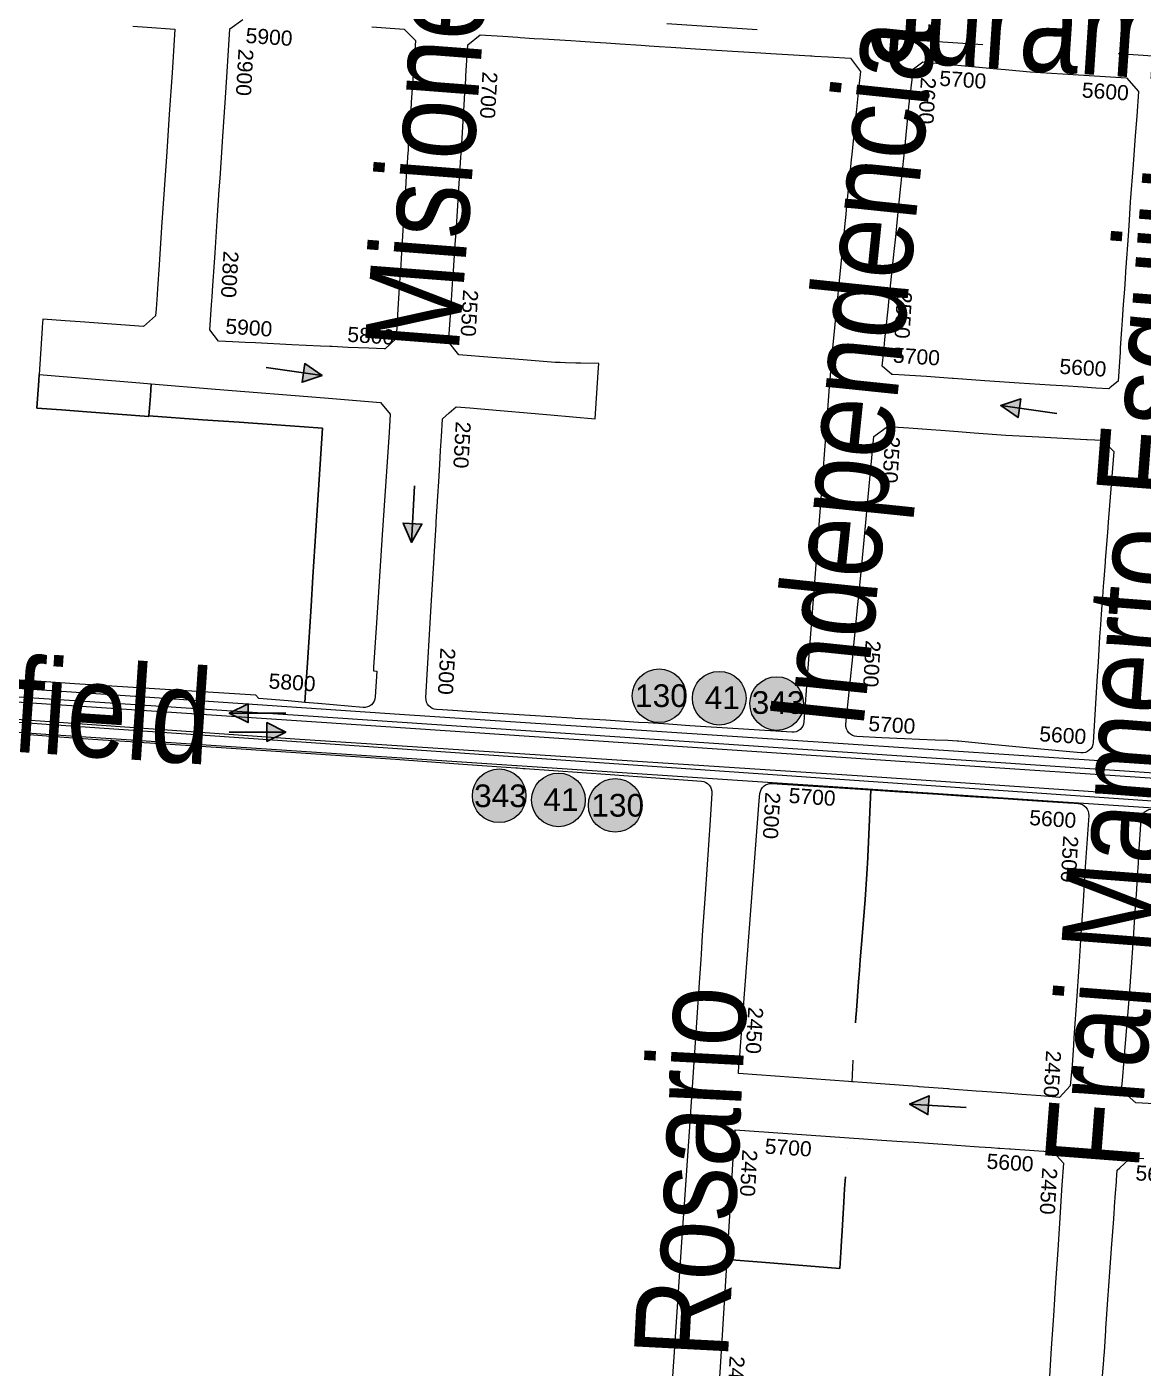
# Model space of a CAD drawing. Header units: millimetres. Extents: x 11558 to 23675, y 49449 to 61482.
# Drawn here: x 14689.2 to 14985.3, y 56111.9 to 56467.3 of the extents above; entities that cross this region are included whole.
import ezdxf

# ---------------------------------------------------------------- set-up
doc = ezdxf.new("R2010")
doc.units = ezdxf.units.MM
doc.linetypes.add('ACAD_ISO03W100', pattern=[30, 12, -18])
for name, color, linetype in [('0. plano base - nombres calles', 22, 'Continuous'), ('0. Plano Base - PLANO', 254, 'Continuous'), ('0. Plano base - sentido calles', 253, 'Continuous'), ('0.BARRIOS - DIVISIÓN', 12, 'ACAD_ISO03W100'), ('7. puesta en valor CC la lucila', 212, 'Continuous'), ('Linea 343 IDA', 55, 'Continuous'), ('Linea 343 REGRESO', 125, 'Continuous'), ('numeración', 7, 'Continuous')]:
    doc.layers.add(name, color=color, linetype=linetype)
for name, color, linetype, true_color in [('Linea 130 IDA', 7, 'Continuous', 0x26921c), ('Linea 130 REGRESO', 7, 'Continuous', 0x7a5c00), ('Linea 41 Munro', 7, 'Continuous', 0xa3a300), ('Linea 41 San Cristobal', 7, 'Continuous', 0xe67300)]:
    doc.layers.add(name, color=color, linetype=linetype, true_color=true_color)
doc.layers.get('7. puesta en valor CC la lucila').off()
doc.styles.get("Standard").update_dxf_attribs({"font": 'arial.ttf'})

# ---------------------------------------------------------------- blocks, each defined once
blk = doc.blocks.new('MANZANAS')
at = {"layer": '0. Plano Base - PLANO', "color": 0, "linetype": 'Continuous', "lineweight": 5}
for points in [[(5634184.71, 6178043.28), (5634188.22, 6178044.79), (5634195.02, 6178047.72), (5634199.66, 6178037.09), (5634204.07, 6178027.01), (5634208.07, 6178017.85), (5634212.07, 6178008.68), (5634216.08, 6177999.52), (5634220.08, 6177990.36), (5634222.65, 6177984.46), (5634223.22, 6177983.17), (5634223.28, 6177983.03), (5634224.76, 6177979.65), (5634225.49, 6177977.97), (5634223.95, 6177973.95), (5634208.51, 6177967.29), (5634204.8, 6177965.69), (5634199.37, 6177963.35), (5634200.23, 6177961.38), (5634200.25, 6177961.31), (5634200.28, 6177961.25), (5634200.32, 6177961.18), (5634205.25, 6177949.92), (5634205.28, 6177949.86), (5634205.9, 6177948.42), (5634205.94, 6177948.36), (5634208.82, 6177941.76), (5634208.85, 6177941.7), (5634214.89, 6177944.3), (5634221.06, 6177946.94), (5634236.19, 6177953.44), (5634236.14, 6177953.56), (5634249.24, 6177959.25), (5634258.17, 6177963.13), (5634261.46, 6177964.56), (5634265.01, 6177966.1), (5634278.45, 6177971.94), (5634289.45, 6177947), (5634294.4, 6177935.78), (5634297.53, 6177928.69), (5634303.63, 6177914.86), (5634305.13, 6177911.42), (5634307.83, 6177905.26), (5634303.73, 6177903.57), (5634296.56, 6177900.6), (5634295.47, 6177900.97), (5634251.36, 6177881.51), (5634240.98, 6177876.94), (5634237.84, 6177875.55)], [(5634241.05, 6178072.32), (5634248.93, 6178075.74), (5634250.31, 6178075.3), (5634252.96, 6178074.46), (5634256.15, 6178067.17), (5634259.56, 6178059.38), (5634260.44, 6178057.36), (5634261.27, 6178055.47), (5634262.69, 6178052.24), (5634264.26, 6178048.64), (5634264.57, 6178047.94), (5634264.67, 6178047.71), (5634265.33, 6178046.2), (5634266.12, 6178044.39), (5634266.46, 6178043.62), (5634267.99, 6178040.13), (5634268.89, 6178038.08), (5634273.18, 6178028.32), (5634274.42, 6178025.53), (5634275.65, 6178022.76), (5634277.5, 6178018.58), (5634278.79, 6178015.69), (5634281.71, 6178009.11), (5634284.87, 6178001.99), (5634284.83, 6178001.88), (5634283.55, 6177998.19), (5634283.31, 6177998.09), (5634279.6, 6177996.35), (5634274.64, 6177994.04), (5634270.79, 6177992.27), (5634270.23, 6177992.01), (5634268.01, 6177990.98), (5634261.08, 6177987.79), (5634252.32, 6177983.75), (5634249.81, 6177982.59), (5634246.81, 6177981.2), (5634246.74, 6177981.17), (5634243.42, 6177979.64), (5634239.95, 6177981.28), (5634237.29, 6177987.37), (5634236.45, 6177989.31), (5634235.25, 6177992.05), (5634234.3, 6177994.23), (5634233.79, 6177995.41), (5634231.79, 6178000), (5634227.81, 6178009.12), (5634225.09, 6178015.34), (5634223.86, 6178018.14), (5634221.68, 6178023.11), (5634219.92, 6178027.13), (5634216.26, 6178035.48), (5634215.82, 6178036.47), (5634212.49, 6178044.07), (5634207.92, 6178054.48), (5634209.79, 6178058.26)], [(5634577.82, 6177844.44), (5634576.16, 6177848.27), (5634576.02, 6177848.58), (5634575.28, 6177850.31), (5634573.07, 6177855.4), (5634572.79, 6177856.05), (5634571.84, 6177858.24), (5634569.76, 6177863.03), (5634568.35, 6177866.27), (5634565.37, 6177873.18), (5634564.91, 6177874.24), (5634564.37, 6177875.49), (5634561.25, 6177882.73), (5634561.11, 6177883.06), (5634560.82, 6177883.74), (5634559.97, 6177885.71), (5634558.57, 6177888.95), (5634557.37, 6177891.74), (5634557.18, 6177892.18), (5634556.15, 6177894.56), (5634556.47, 6177895.5), (5634557.48, 6177898.4), (5634557.72, 6177899.14), (5634557.78, 6177899.16), (5634558.47, 6177899.46), (5634560.98, 6177900.55)], [(5634461.26, 6177857.37), (5634492.62, 6177870.98), (5634497.05, 6177872.9), (5634500.7, 6177874.49), (5634502.03, 6177875.07), (5634503.49, 6177875.7), (5634504.93, 6177876.32), (5634513.07, 6177879.86), (5634519.64, 6177882.71), (5634520.8, 6177883.21), (5634523.71, 6177884.47), (5634525.41, 6177885.21), (5634525.59, 6177885.29), (5634525.86, 6177885.41), (5634528.18, 6177886.41), (5634528.42, 6177886.52), (5634538.82, 6177891.03), (5634542.6, 6177889.64), (5634544.95, 6177884.29), (5634545.48, 6177883.09), (5634548.42, 6177876.38), (5634551.87, 6177868.53), (5634555.34, 6177860.62), (5634558.91, 6177852.51), (5634562.34, 6177844.68), (5634565.97, 6177836.41)], [(5634491.68, 6177788.79), (5634486.84, 6177799.75), (5634475.29, 6177825.92), (5634483.7, 6177829.47), (5634502.85, 6177837.53), (5634501.14, 6177841.42), (5634499.87, 6177844.3), (5634498.8, 6177846.67), (5634497.52, 6177849.51), (5634495.7, 6177853.62), (5634494.25, 6177856.9), (5634492.99, 6177859.76)], [(5634480.46, 6177888.15), (5634482.94, 6177882.82)], [(5634492.99, 6177859.76), (5634492.99, 6177859.76), (5634494.25, 6177856.9), (5634495.7, 6177853.62), (5634497.52, 6177849.51), (5634498.8, 6177846.67), (5634499.87, 6177844.3), (5634501.14, 6177841.42), (5634502.85, 6177837.53), (5634483.7, 6177829.47), (5634475.29, 6177825.92), (5634466.95, 6177844.61), (5634465.58, 6177847.68), (5634462.6, 6177854.35), (5634461.26, 6177857.37)]]:
    blk.add_lwpolyline(points, dxfattribs=at)
for points in [[(5634406.12, 6178054.26), (5634405.89, 6178054.17), (5634402.58, 6178054.93), (5634401.15, 6178058.57), (5634400, 6178061.49), (5634399.11, 6178063.76), (5634396.74, 6178069.78), (5634396.7, 6178069.89), (5634396.65, 6178070), (5634395.38, 6178073.24), (5634391.42, 6178083.31), (5634389.96, 6178087), (5634388.21, 6178091.44), (5634386.27, 6178096.34), (5634385.02, 6178099.5), (5634381.36, 6178108.74), (5634377.24, 6178119.13), (5634373.67, 6178128.62), (5634374.97, 6178131.4), (5634380.07, 6178133.48), (5634388.02, 6178136.72), (5634393.21, 6178138.83), (5634395.35, 6178139.7), (5634396.23, 6178140.06), (5634401.5, 6178142.2), (5634404.01, 6178143.32), (5634409.35, 6178145.71), (5634411.9, 6178146.8), (5634424.87, 6178152.54), (5634429.39, 6178150.83), (5634431.96, 6178144.81), (5634434.01, 6178140.01), (5634436.99, 6178133), (5634440.89, 6178123.91), (5634442.85, 6178119.42), (5634444.51, 6178115.62), (5634447.85, 6178107.95), (5634448.31, 6178106.89), (5634449.07, 6178105.14), (5634450.16, 6178102.65), (5634451.8, 6178098.89), (5634453.48, 6178095.03), (5634454.46, 6178092.77), (5634456.41, 6178088.3), (5634456.87, 6178087.24), (5634459.93, 6178080.23), (5634458.88, 6178077.75), (5634458.67, 6178077.25), (5634455.57, 6178075.88), (5634452.48, 6178074.52), (5634451.13, 6178073.93), (5634448.79, 6178072.9), (5634444.45, 6178070.98), (5634436.89, 6178067.67), (5634428.55, 6178064.03), (5634420.89, 6178060.74), (5634420.6, 6178060.61), (5634414.29, 6178057.85), (5634412.9, 6178057.24), (5634408.98, 6178055.52)], [(5634236.14, 6177953.56), (5634236.19, 6177953.44), (5634221.06, 6177946.94), (5634214.89, 6177944.3), (5634208.85, 6177941.7), (5634208.82, 6177941.76), (5634205.94, 6177948.36), (5634205.9, 6177948.42), (5634205.28, 6177949.86), (5634229.95, 6177960.22), (5634232.74, 6177961.39), (5634232.79, 6177961.41), (5634234.03, 6177958.5)], [(5634489.98, 6177866.56), (5634489.98, 6177866.56)]]:
    blk.add_lwpolyline(points, close=True, dxfattribs=at)
for points in [[(5634335.75, 6177921.2), (5634325.17, 6177944.82), (5634320.59, 6177955.03), (5634320.48, 6177955.27), (5634317, 6177963.11), (5634316.95, 6177963.23), (5634316.7, 6177963.79), (5634313.92, 6177970.06), (5634312.34, 6177973.61), (5634310.53, 6177977.68), (5634309.01, 6177981.12), (5634307.49, 6177984.54), (5634305.65, 6177988.68), (5634305.6, 6177988.79), (5634306.42, 6177990.96), (5634307.31, 6177993.27), (5634310.67, 6177994.66), (5634313.43, 6177995.81), (5634330.5, 6178002.87), (5634341.55, 6178007.44), (5634336.55, 6178018.69), (5634335.64, 6178020.89), (5634331.34, 6178018.8), (5634330.13, 6178018.2), (5634327.71, 6178017.02), (5634326.43, 6178016.4), (5634325.29, 6178015.84), (5634325.2, 6178015.8), (5634317.38, 6178012.49), (5634314.3, 6178011.19), (5634309.73, 6178009.26), (5634301.61, 6178005.83), (5634297.59, 6178007.66), (5634296.75, 6178009.61), (5634294.31, 6178015.22), (5634290.95, 6178022.94), (5634290.08, 6178024.95), (5634287.29, 6178031.36), (5634285.98, 6178034.36), (5634282.06, 6178043.3), (5634281.91, 6178043.62), (5634277.97, 6178052.51), (5634277.85, 6178052.79), (5634277.68, 6178053.16), (5634274.07, 6178061.32), (5634273.88, 6178061.74), (5634272.35, 6178065.2), (5634271, 6178068.25), (5634270.96, 6178068.34), (5634270.82, 6178068.65), (5634269.47, 6178071.7), (5634269.21, 6178072.3), (5634265.86, 6178079.85), (5634267.55, 6178083.68), (5634268.85, 6178084.26), (5634273.04, 6178086.1), (5634276.66, 6178087.7), (5634277.27, 6178087.97), (5634280.68, 6178089.46), (5634282.84, 6178090.42), (5634289.54, 6178093.37), (5634291.92, 6178094.42), (5634295.44, 6178095.97), (5634298.14, 6178097.16), (5634301.56, 6178098.66), (5634306.69, 6178100.92), (5634308.6, 6178101.76), (5634311.08, 6178102.85), (5634313.86, 6178104.07), (5634319.91, 6178106.74), (5634328.92, 6178110.73), (5634335.8, 6178113.78), (5634338.18, 6178114.84), (5634347.79, 6178119.1), (5634348.13, 6178119.25), (5634348.79, 6178119.55), (5634352.15, 6178121.04), (5634357.53, 6178123.42), (5634361.46, 6178121.55), (5634363.2, 6178117.14), (5634365.47, 6178111.4), (5634365.71, 6178110.81), (5634367.79, 6178105.54), (5634367.94, 6178105.16), (5634369.27, 6178101.78), (5634370.42, 6178098.89), (5634370.48, 6178098.74), (5634374.62, 6178088.27), (5634375.43, 6178086.21), (5634376.69, 6178083.03), (5634389.64, 6178050.61), (5634391.91, 6178045.29), (5634392.64, 6178043.6), (5634396.96, 6178033.48), (5634408.44, 6178006.61), (5634409.24, 6178004.76), (5634411.67, 6177999.05), (5634422.47, 6177973.79), (5634427.64, 6177961.7, -0.411121), (5634426.09, 6177957.78), (5634401.26, 6177946.85), (5634396.11, 6177944.59), (5634391.11, 6177942.39), (5634388.74, 6177941.35), (5634380.81, 6177937.84), (5634373.41, 6177934.57), (5634372.65, 6177934.24), (5634362.43, 6177929.72), (5634362.34, 6177929.68), (5634348.18, 6177923.43), (5634345.93, 6177922.43), (5634343.63, 6177921.42), (5634343.57, 6177921.39), (5634341.17, 6177920.33), (5634339.69, 6177919.68, -0.41264)], [(5634437.82, 6177966.3), (5634430.85, 6177983.77), (5634430.02, 6177985.84), (5634428.07, 6177990.72), (5634426.31, 6177995.12), (5634425.1, 6177998.14), (5634424.95, 6177998.51), (5634424.3, 6178000.13), (5634424.09, 6178000.67), (5634423.12, 6178003.08), (5634420, 6178010.87), (5634417.5, 6178017.02), (5634415.29, 6178022.47), (5634409.23, 6178037.39), (5634411.19, 6178041.36), (5634416.41, 6178043.69), (5634421.86, 6178046.04), (5634424.25, 6178047.05), (5634428.45, 6178048.84), (5634432.39, 6178050.52), (5634440.14, 6178053.82), (5634448.1, 6178057.43), (5634459.67, 6178062.66), (5634459.81, 6178062.73), (5634463.51, 6178064.41), (5634467.56, 6178063.17), (5634470.99, 6178054.97), (5634474.39, 6178046.94), (5634474.85, 6178045.85), (5634475.91, 6178043.36), (5634478.79, 6178036.55), (5634479.01, 6178036.03), (5634480.76, 6178031.92), (5634481.09, 6178031.14), (5634482.03, 6178028.91), (5634482.17, 6178028.59), (5634482.52, 6178027.77), (5634484.43, 6178023.33), (5634485.56, 6178020.72), (5634486.82, 6178017.88), (5634489.57, 6178011.7), (5634491.05, 6178008.37), (5634494.05, 6178001.64), (5634498.23, 6177992.24, -0.42435), (5634496.61, 6177988.24), (5634484.87, 6177983.5), (5634475.37, 6177979.66), (5634466.36, 6177976.02), (5634466.03, 6177975.87), (5634463.8, 6177974.9), (5634460.72, 6177973.46), (5634456.94, 6177971.7), (5634453.35, 6177970.03), (5634447.94, 6177967.51), (5634441.88, 6177964.69, -0.430642)], [(5634322.15, 6177911.19), (5634311.09, 6177906.61), (5634311.02, 6177906.59), (5634307.83, 6177905.26), (5634305.13, 6177911.42), (5634303.63, 6177914.86), (5634297.53, 6177928.69), (5634294.4, 6177935.78), (5634289.45, 6177947), (5634278.45, 6177971.94), (5634265.01, 6177966.1), (5634261.46, 6177964.56), (5634258.17, 6177963.13), (5634249.24, 6177959.25), (5634236.14, 6177953.56), (5634234.03, 6177958.5), (5634232.79, 6177961.41), (5634248.53, 6177968.03), (5634275.23, 6177979.24), (5634288.98, 6177985.01), (5634292.72, 6177983.46), (5634294.69, 6177978.99), (5634305.6, 6177954.12), (5634312.23, 6177939.01), (5634314.98, 6177932.74), (5634319.71, 6177921.95), (5634320.12, 6177921.08), (5634320.98, 6177921.43), (5634323.75, 6177915.17, -0.421452)]]:
    blk.add_lwpolyline(points, format="xyb", close=True, dxfattribs=at)
for points in [[(5634556.74, 6177914.76), (5634552.25, 6177912.66), (5634547.39, 6177913.95), (5634546.41, 6177916.27), (5634544.28, 6177921.35), (5634542.54, 6177925.49), (5634538.51, 6177935.08), (5634536.22, 6177940.53), (5634536.18, 6177940.62), (5634535.25, 6177942.84), (5634531.63, 6177951.11), (5634528.27, 6177958.75), (5634527.95, 6177959.46), (5634526.36, 6177963.08), (5634525.01, 6177966.15), (5634523.58, 6177969.38), (5634523.52, 6177969.51), (5634523.13, 6177970.39), (5634520, 6177977.51), (5634519.94, 6177977.63), (5634518.92, 6177979.95, -0.414959), (5634520.46, 6177983.91)], [(5634476.56, 6177897.2), (5634476.56, 6177897.2), (5634475.99, 6177898.53), (5634475.26, 6177900.22), (5634472.23, 6177907.26), (5634471.07, 6177910), (5634469.95, 6177912.65), (5634467.55, 6177918.34), (5634463.74, 6177927.38), (5634461.05, 6177933.56), (5634459.24, 6177937.62), (5634459.19, 6177937.74), (5634451.67, 6177953.87), (5634458.68, 6177956.95), (5634458.8, 6177957), (5634460.13, 6177957.58), (5634467.98, 6177961.03), (5634474.56, 6177963.92), (5634475.88, 6177964.5), (5634483.97, 6177968.06), (5634488.53, 6177970.06), (5634492.07, 6177971.62), (5634499.64, 6177974.94), (5634500.13, 6177975.16), (5634502.12, 6177976.04, -0.414461), (5634506.08, 6177974.49), (5634511.06, 6177963.13), (5634511.58, 6177961.94), (5634513.41, 6177957.76), (5634515.22, 6177953.64), (5634518.72, 6177945.66), (5634519.36, 6177944.19), (5634522.2, 6177937.72), (5634525.86, 6177929.38), (5634529.24, 6177921.66), (5634530.46, 6177918.88), (5634530.56, 6177918.66), (5634532.65, 6177913.77), (5634534.75, 6177908.65), (5634533.64, 6177904.65), (5634531.82, 6177903.87), (5634529.08, 6177902.7), (5634524.47, 6177900.74), (5634520.6, 6177899.09), (5634514.73, 6177896.58), (5634513.3, 6177895.97), (5634506.85, 6177893.22), (5634506.47, 6177893.06), (5634506.35, 6177893.01), (5634499.29, 6177889.99), (5634498.89, 6177889.82), (5634491, 6177886.42), (5634455.2, 6177871)], [(5634455.2, 6177871), (5634454.29, 6177873.04), (5634454.19, 6177873.28), (5634426.77, 6177937.62), (5634426.05, 6177939.45, -0.403035), (5634427.63, 6177943.3), (5634451.67, 6177953.87), (5634459.19, 6177937.74), (5634459.24, 6177937.62), (5634461.05, 6177933.56), (5634463.74, 6177927.38), (5634467.55, 6177918.34), (5634469.95, 6177912.65), (5634471.07, 6177910), (5634472.23, 6177907.26), (5634475.26, 6177900.22), (5634475.99, 6177898.53), (5634476.56, 6177897.2)], [(5634245.78, 6177863.51), (5634257.6, 6177868.63), (5634264.84, 6177871.77), (5634271.62, 6177874.74), (5634272.03, 6177874.92), (5634273.43, 6177875.53), (5634276.3, 6177876.79), (5634293.68, 6177884.41), (5634326.38, 6177898.74), (5634336.11, 6177903.01), (5634352.53, 6177910.09), (5634358.4, 6177912.62), (5634365.48, 6177915.68), (5634365.87, 6177915.84), (5634367.25, 6177916.44), (5634367.76, 6177916.66), (5634388.54, 6177925.62), (5634410.78, 6177935.21, -0.412929), (5634414.72, 6177933.66), (5634417.57, 6177927.13), (5634425.45, 6177909.07), (5634429.78, 6177899.15), (5634431.8, 6177894.53), (5634432.36, 6177893.24), (5634434.33, 6177888.73), (5634450.15, 6177852.51), (5634458.9, 6177832.45), (5634460.82, 6177828.07), (5634498.95, 6177740.73)]]:
    blk.add_lwpolyline(points, format="xyb", dxfattribs=at)
blk = doc.blocks.new('41 munro')
at = {"layer": 'Linea 41 Munro', "lineweight": 211, "true_color": 0xededed}
h = blk.add_hatch(color=7, dxfattribs=at)
h.dxf.hatch_style = 1
edge = h.paths.add_edge_path()
edge.add_arc((0, 0), 7.11, 0, 360)
at = {"layer": 'Linea 41 Munro', "lineweight": 9}
blk.add_circle((0, 0), 7.11, dxfattribs=at)
at = {"layer": 'Linea 41 Munro', "color": 188, "lineweight": 211, "true_color": 0x0a090b, "insert": (-3.86, 3.14), "char_height": 6, "attachment_point": 1}
blk.add_mtext_dynamic_manual_height_columns('{\\C256;41}', width=6.7534, gutter_width=12.5, heights=[0], dxfattribs=at)
blk = doc.blocks.new('41 san crist')
at = {"layer": 'Linea 41 San Cristobal', "lineweight": 211, "true_color": 0xededed}
h = blk.add_hatch(color=7, dxfattribs=at)
h.dxf.hatch_style = 1
edge = h.paths.add_edge_path()
edge.add_arc((0, 0), 7.11, 0, 360)
at = {"layer": 'Linea 41 San Cristobal', "lineweight": 9}
blk.add_circle((0, 0), 7.11, dxfattribs=at)
at = {"layer": 'Linea 41 San Cristobal', "color": 188, "lineweight": 211, "true_color": 0x0a090b, "insert": (-3.99, 3.09), "char_height": 6, "attachment_point": 1}
blk.add_mtext_dynamic_manual_height_columns('{\\C256;41}', width=12.6335, gutter_width=12.5, heights=[0], dxfattribs=at)
blk = doc.blocks.new('130 ida')
at = {"layer": 'Linea 130 IDA', "lineweight": 211, "true_color": 0xededed}
h = blk.add_hatch(color=7, dxfattribs=at)
h.dxf.hatch_style = 1
edge = h.paths.add_edge_path()
edge.add_arc((0, 0), 7.11, 0, 360)
at = {"layer": 'Linea 130 IDA', "lineweight": 9}
blk.add_circle((0, 0), 7.11, dxfattribs=at)
at = {"layer": 'Linea 130 IDA', "lineweight": 211, "insert": (-6.31, 3.02), "char_height": 6, "attachment_point": 1}
blk.add_mtext_dynamic_manual_height_columns('130', width=19.512, gutter_width=12.5, heights=[0], dxfattribs=at)
blk = doc.blocks.new('130 vuelta')
at = {"layer": 'Linea 130 REGRESO', "lineweight": 211, "true_color": 0xededed}
h = blk.add_hatch(color=7, dxfattribs=at)
h.dxf.hatch_style = 1
edge = h.paths.add_edge_path()
edge.add_arc((0, 0), 7.11, 0, 360)
at = {"layer": 'Linea 130 REGRESO', "lineweight": 9}
blk.add_circle((0, 0), 7.11, dxfattribs=at)
at = {"layer": 'Linea 130 REGRESO', "lineweight": 211, "insert": (-6.36, 3.02), "char_height": 6, "attachment_point": 1}
blk.add_mtext_dynamic_manual_height_columns('130', width=7.0238, gutter_width=12.5, heights=[0], dxfattribs=at)
blk = doc.blocks.new('343 ida')
at = {"layer": 'Linea 343 IDA', "lineweight": 211, "true_color": 0xededed}
h = blk.add_hatch(color=7, dxfattribs=at)
h.dxf.hatch_style = 1
edge = h.paths.add_edge_path()
edge.add_arc((0, 0), 7.11, 0, 360)
at = {"layer": 'Linea 343 IDA', "lineweight": 15}
blk.add_circle((0, 0), 7.11, dxfattribs=at)
at = {"layer": 'Linea 343 IDA', "lineweight": 211, "insert": (-6.63, 3.28), "char_height": 6, "attachment_point": 1}
blk.add_mtext_dynamic_manual_height_columns('343', width=12.2859, gutter_width=12.5, heights=[0], dxfattribs=at)
blk = doc.blocks.new('343 vuelta')
at = {"layer": 'Linea 343 REGRESO', "lineweight": 211, "true_color": 0xededed}
h = blk.add_hatch(color=7, dxfattribs=at)
h.dxf.hatch_style = 1
edge = h.paths.add_edge_path()
edge.add_arc((0, 0), 7.11, 0, 360)
at = {"layer": 'Linea 343 REGRESO', "lineweight": 9}
blk.add_circle((0, 0), 7.11, dxfattribs=at)
at = {"layer": 'Linea 343 REGRESO', "lineweight": 211, "insert": (-6.65, 3), "char_height": 6, "attachment_point": 1}
blk.add_mtext_dynamic_manual_height_columns('343', width=15.8095, gutter_width=12.5, heights=[0], dxfattribs=at)

msp = doc.modelspace()

# ---------------------------------------------------------------- hatches: boundary and pattern name
at = {"layer": '0. Plano base - sentido calles', "linetype": 'Continuous', "lineweight": 25, "ltscale": 2, "true_color": 0x1a1a1a}
h = msp.add_hatch(color=250, dxfattribs=at)
h.dxf.hatch_style = 1
h.paths.add_polyline_path([(14767.56, 56374.91), (14762.96, 56378.09), (14762.61, 56375.62)])
h.paths.add_polyline_path([(14767.56, 56374.91), (14762.61, 56375.62), (14762.25, 56373.15)])
h = msp.add_hatch(color=250, dxfattribs=at)
h.dxf.hatch_style = 1
h.paths.add_polyline_path([(14947.48, 56366.96), (14952.07, 56363.77), (14952.43, 56366.25)])
h.paths.add_polyline_path([(14947.48, 56366.96), (14952.43, 56366.25), (14952.78, 56368.72)])
h = msp.add_hatch(color=250, dxfattribs=at)
h.dxf.hatch_style = 1
h.paths.add_polyline_path([(14791.26, 56330.7), (14794.02, 56335.56), (14791.53, 56335.7)])
h.paths.add_polyline_path([(14791.26, 56330.7), (14791.53, 56335.7), (14789.03, 56335.83)])
h = msp.add_hatch(color=250, dxfattribs=at)
h.dxf.hatch_style = 1
h.paths.add_polyline_path([(14742.91, 56285.42), (14747.92, 56282.93), (14747.91, 56285.43)])
h.paths.add_polyline_path([(14742.91, 56285.42), (14747.91, 56285.43), (14747.91, 56287.93)])
h = msp.add_hatch(color=250, dxfattribs=at)
h.dxf.hatch_style = 1
h.paths.add_polyline_path([(14757.92, 56280.44), (14752.92, 56282.94), (14752.92, 56280.44)])
h.paths.add_polyline_path([(14757.92, 56280.44), (14752.92, 56280.44), (14752.92, 56277.94)])
h = msp.add_hatch(color=250, dxfattribs=at)
h.dxf.hatch_style = 1
h.paths.add_polyline_path([(14923.32, 56181.87), (14928.16, 56179.07), (14928.31, 56181.57)])
h.paths.add_polyline_path([(14923.32, 56181.87), (14928.31, 56181.57), (14928.46, 56184.06)])

# ---------------------------------------------------------------- linework, layer by layer
at = {"layer": '0. Plano base - sentido calles', "color": 250, "linetype": 'Continuous', "lineweight": 25, "ltscale": 2, "true_color": 0x1a1a1a}
for points in [[(14752.71, 56377.04), (14767.56, 56374.91), (14762.25, 56373.15), (14762.96, 56378.09), (14767.56, 56374.91)], [(14962.32, 56364.82), (14947.48, 56366.96), (14952.78, 56368.72), (14952.07, 56363.77), (14947.48, 56366.96)], [(14792.07, 56345.68), (14791.26, 56330.7), (14789.03, 56335.83), (14794.02, 56335.56), (14791.26, 56330.7)], [(14757.91, 56285.44), (14742.91, 56285.42), (14747.91, 56287.93), (14747.92, 56282.93), (14742.91, 56285.42)], [(14742.92, 56280.42), (14757.92, 56280.44), (14752.92, 56277.94), (14752.92, 56282.94), (14757.92, 56280.44)], [(14938.29, 56180.96), (14923.32, 56181.87), (14928.46, 56184.06), (14928.16, 56179.07), (14923.32, 56181.87)]]:
    msp.add_lwpolyline(points, dxfattribs=at)
at = {"layer": '0.BARRIOS - DIVISIÓN', "color": 14, "lineweight": 18, "ltscale": 2}
msp.add_lwpolyline([(16418.59, 58130.89), (16249.98, 58111.94), (16083.83, 58079.19), (15820.55, 58019.73), (15876.26, 57767.08), (15937.04, 57702.15), (16048.38, 57371.67), (16080.77, 57272.05), (16119.78, 56977.46), (16114.28, 56971.06), (16127.11, 56864.76), (15822.26, 56799.18), (15619.96, 56789.72), (15441.36, 56374.38), (15242.07, 56442.67), (14737.19, 56476.17), (14744.95, 56558.25), (14680.7, 56781.83), (14379.79, 56701.5), (14354.72, 56697.3), (14314.52, 56710.66), (13967.63, 56603.49), (14252.98, 55490.76)], dxfattribs=at)
at = {"layer": 'Linea 130 IDA', "lineweight": 15}
msp.add_lwpolyline([(14101.84, 57694.45), (14172.88, 57438.33), (14215.88, 57286.45), (14299.36, 56981.16), (14332.43, 56865.35), (14392.95, 56657.69), (14408.52, 56602.73), (14438.2, 56497.4), (14424.87, 56302.33), (14760.27, 56278.65), (14909.39, 56268.92), (15072.38, 56257.85), (15174.63, 56250.73), (15289.92, 56242.57), (15331.75, 56230.08), (15381.49, 56215.58), (15524.26, 56220.83), (15624.41, 56224.95), (15751.39, 56229.84), (15772.5, 56230.17), (15997.99, 56238.27), (16053.09, 56142.08), (16105.97, 56053.89)], dxfattribs=at)
at = {"layer": 'Linea 130 REGRESO', "lineweight": 15}
msp.add_lwpolyline([(16752.49, 56289.04), (16481.81, 56274.73), (16322.3, 56266.32), (16220.24, 56260.82), (16130.4, 56255.37), (16064.78, 56252.16), (15997.18, 56249.26), (15832.46, 56241.99), (15731.67, 56238.1), (15551.79, 56231.04), (15491.04, 56228.95), (15385.45, 56224.94), (15337.53, 56238.88), (15298.28, 56250.96), (15156.79, 56260.34), (15080.61, 56265.7), (14981.57, 56272.3), (14901.7, 56277.59), (14788.1, 56285.07), (14495.76, 56304.94)], dxfattribs=at)
at = {"layer": 'Linea 343 IDA', "lineweight": 15}
msp.add_lwpolyline([(16737.86, 56281.33), (16170.58, 56253.04), (15929.95, 56242.47), (15488.78, 56225.83), (15385.11, 56222.27), (15297.78, 56247.53), (14931.29, 56271.91), (14766.06, 56283.06), (14584.22, 56295.2), (14431.39, 56305.13), (14388.53, 56311.75), (14307.9, 56316.86), (14207.95, 56680.09), (13936.73, 56596.24)], dxfattribs=at)
at = {"layer": 'Linea 343 REGRESO', "lineweight": 15}
msp.add_lwpolyline([(14068.31, 56244.62), (14312.24, 56307.87), (14426.54, 56299.69), (14692.99, 56279.99), (15018.58, 56258.33), (15289.75, 56239.59), (15381.01, 56212.61), (15767.08, 56226.21), (15907.43, 56231.38), (16078.38, 55936.88), (16296.29, 55944.26), (16287.92, 56103.84), (16771.98, 56121.61)], dxfattribs=at)
at = {"layer": 'Linea 41 Munro', "lineweight": 15}
msp.add_lwpolyline([(14524.44, 57683.28), (14442.32, 57657.37), (14522.09, 57371.6), (14224.16, 57288.35), (14292.71, 57047.46), (14359.83, 56804.82), (14419.25, 56590.15), (14446.79, 56492.79), (14433.63, 56306.35), (14762.51, 56284.84), (15297.8, 56248.83), (15385.24, 56223.33), (16032.78, 56248.1), (16758.65, 56286.58)], dxfattribs=at)
at = {"layer": 'Linea 41 San Cristobal', "lineweight": 15}
msp.add_lwpolyline([(16676.89, 55966.27), (16516, 55959.55), (16408.43, 55954.98), (16294.49, 55950.4), (16163.97, 55945.79), (15995.32, 56236.01), (15380.96, 56213.9), (15289.72, 56241.17), (14693.23, 56282.54), (14422.52, 56301.5), (14436.52, 56497.27), (14391.33, 56657.14), (14330.32, 56864.83), (14297.16, 56980.55), (14213.56, 57286.05), (14170.72, 57437.63), (14564.68, 57565.26), (14649.96, 57299.71)], dxfattribs=at)

# ---------------------------------------------------------------- block references
at = {"layer": '0. Plano Base - PLANO', "color": 28, "lineweight": 5, "true_color": 0x0d0d0d, "rotation": 332.5463477508169}
msp.add_blockref('MANZANAS', (-7833237.48, -2828296.13), dxfattribs=at)
at = {"layer": '7. puesta en valor CC la lucila', "color": 250, "lineweight": 30, "rotation": 332.5463477508169}
msp.add_blockref('MANZANAS', (-7833237.48, -2828296.13), dxfattribs=at)
at = {"layer": 'Linea 130 IDA', "lineweight": 15}
msp.add_blockref('130 ida', (14845.25, 56261.01), dxfattribs=at)
at = {"layer": 'Linea 130 REGRESO', "lineweight": 15}
msp.add_blockref('130 vuelta', (14856.89, 56290.06), dxfattribs=at)
at = {"layer": 'Linea 343 IDA', "lineweight": 15}
for name, p in [('343 ida', (14888.08, 56287.98)), ('343 vuelta', (14814.49, 56263.55))]:
    msp.add_blockref(name, p, dxfattribs=at)
at = {"layer": 'Linea 41 Munro', "color": 188, "lineweight": 15, "true_color": 0x0a090b}
msp.add_blockref('41 munro', (14872.84, 56289.4), dxfattribs=at)
at = {"layer": 'Linea 41 San Cristobal', "color": 188, "lineweight": 15, "true_color": 0x0a090b}
msp.add_blockref('41 san crist', (14830.21, 56262.45), dxfattribs=at)

# ---------------------------------------------------------------- texts
at = {"layer": '0. plano base - nombres calles', "color": 250, "lineweight": 15, "true_color": 0x1a1a1a, "char_height": 25, "attachment_point": 1}
for s, insert, rotation in [('{\\fArial Narrow|b0|i0|c0|p34;Misiones}', (14778.78, 56382.58), 85.6073), ('{\\fArial Narrow|b0|i0|c0|p34;Juramento}', (14913.81, 56483.53), 356.1979), ('\\pt100;{\\fArial Narrow|b0|i0|c0|p34;Independencia}', (14886.09, 56283.44), 84.0865), ('{\\fArial Narrow|b0|i0|c0|p34;Frai Mamerto Esquiu}', (14959.06, 56165.94), 85.6073), ('{\\fArial Narrow|b0|i0|c0|p34;Vélez Sarfield}', (14562.7, 56308.57), 356.1522), ('{\\fArial Narrow|b0|i0|c0|p34;Rosario}', (14850.15, 56115.3), 87.0138)]:
    msp.add_mtext_dynamic_manual_height_columns(s, width=329.255, gutter_width=12.5, heights=[0], dxfattribs=dict(at, insert=insert, rotation=rotation))
at = {"layer": 'numeración', "color": 251, "true_color": 0x606162, "char_height": 4, "attachment_point": 1}
for s, insert, rotation in [('5900', (14747.43, 56467.05), 356.1311), ('\\pt12;2900', (14749.38, 56461.31), 266.7314), ('\\pt12;2700', (14814.08, 56455.28), 266.7314), ('5700', (14931.37, 56455.71), 356.1311), ('\\pt12;2600', (14930.33, 56453.81), 266.7314), ('5600', (14969.16, 56452.6), 356.1311), ('\\pt12;2800', (14745.42, 56407.8), 266.7314), ('\\pt12;2550', (14808.96, 56397.52), 266.7314), ('\\pt12;2550', (14923.99, 56396.99), 266.7314), ('5900', (14742.06, 56390.02), 356.1819), ('5800', (14774.4, 56387.87), 356.1819), ('5700', (14919.09, 56382.36), 356.1819), ('5600', (14963.21, 56379.39), 356.1819), ('\\pt12;2550', (14807.01, 56362.6), 266.7314), ('\\pt12;2550', (14920.8, 56358.66), 266.7314), ('\\pt12;2500', (14802.92, 56302.62), 266.7314), ('\\pt12;2500', (14915.68, 56304.61), 266.7314), ('5800', (14753.53, 56296.01), 356.1819), ('5700', (14912.56, 56284.75), 356.1819), ('5600', (14957.87, 56282.01), 356.1819), ('5700', (14891.42, 56265.67), 356.1819), ('\\pt12;2500', (14889.08, 56264.38), 266.7314), ('5600', (14955.22, 56259.81), 356.1819), ('\\pt12;2500', (14968.07, 56252.84), 266.7314), ('\\pt12;2450', (14884.54, 56207.45), 266.7314), ('\\pt12;2450', (14963.53, 56195.92), 266.7314), ('\\pt12;2450', (14882.99, 56169.65), 266.7314), ('5700', (14885.08, 56172.74), 356.1819), ('5600', (14943.9, 56168.75), 356.1819), ('\\pt12;2450', (14962.51, 56164.87), 266.7314), ('5600', (14983.37, 56165.66), 356.1819), ('\\pt12;2400', (14879.61, 56114.98), 266.7314)]:
    msp.add_mtext_dynamic_manual_height_columns(s, width=16.0314, gutter_width=12.5, heights=[0], dxfattribs=dict(at, insert=insert, rotation=rotation))

doc.saveas('drawing.dxf')
